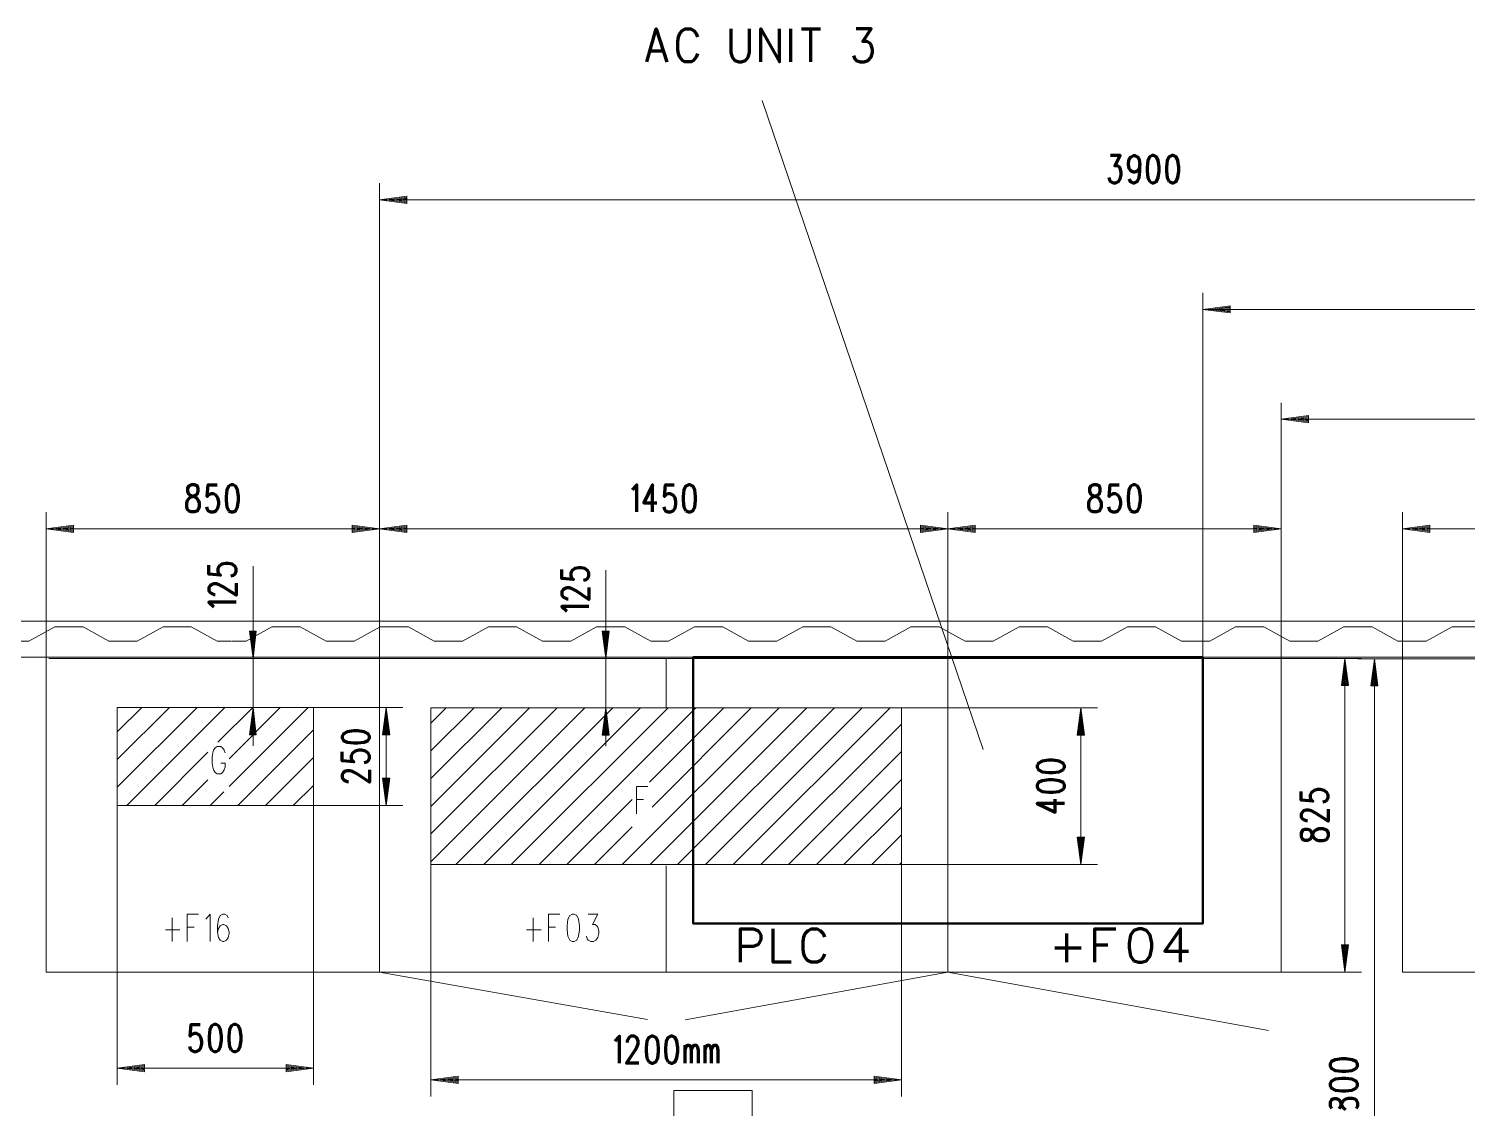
# Model space of a CAD drawing. Header units: metres. Extents: x 1223 to 5739, y -151236 to 19014.
# Drawn here: x 5169 to 5257, y -150991.4 to -150925.3 of the extents above; entities that cross this region are included whole.
import ezdxf

# ---------------------------------------------------------------- set-up
doc = ezdxf.new("R2010")
doc.units = ezdxf.units.M
doc.layers.add('PDF_Geometry', color=7, linetype='Continuous')

msp = doc.modelspace()

# ---------------------------------------------------------------- linework, layer by layer
at = {"layer": 'PDF_Geometry', "color": 8, "lineweight": 90}
for points in [[(5206.814, -150927.373), (5207.383, -150925.341), (5208.053, -150927.373)], [(5209.923, -150926.885), (5209.841, -150927.088), (5209.679, -150927.292), (5209.516, -150927.373), (5209.171, -150927.373), (5209.008, -150927.292), (5208.846, -150927.088), (5208.764, -150926.885), (5208.724, -150926.601), (5208.724, -150926.113), (5208.764, -150925.828), (5208.846, -150925.625), (5209.008, -150925.442), (5209.171, -150925.341), (5209.516, -150925.341), (5209.679, -150925.442), (5209.841, -150925.625), (5209.923, -150925.828)], [(5211.955, -150925.341), (5211.955, -150926.804), (5212.036, -150927.088), (5212.199, -150927.292), (5212.442, -150927.373), (5212.605, -150927.373), (5212.849, -150927.292), (5213.032, -150927.088), (5213.113, -150926.804), (5213.113, -150925.341)], [(5213.804, -150927.373), (5213.804, -150925.341), (5214.942, -150927.373), (5214.942, -150925.341)], [(5215.633, -150927.373), (5215.633, -150925.341)], [(5216.283, -150925.341), (5217.441, -150925.341)], [(5216.852, -150927.373), (5216.852, -150925.341)], [(5219.473, -150926.987), (5219.554, -150927.19), (5219.636, -150927.292), (5219.88, -150927.373), (5220.123, -150927.373), (5220.367, -150927.292), (5220.55, -150927.088), (5220.631, -150926.804), (5220.631, -150926.601), (5220.55, -150926.316), (5220.469, -150926.215), (5220.286, -150926.113), (5220.042, -150926.113), (5220.55, -150925.341), (5219.636, -150925.341)], [(5206.976, -150926.702), (5207.809, -150926.702)], [(5212.544, -150982.481), (5212.544, -150980.449), (5213.336, -150980.449), (5213.621, -150980.551), (5213.702, -150980.652), (5213.804, -150980.835), (5213.804, -150981.119), (5213.702, -150981.323), (5213.621, -150981.424), (5213.336, -150981.526), (5212.544, -150981.526)], [(5215.653, -150982.481), (5214.556, -150982.481), (5214.556, -150980.449)], [(5217.685, -150981.993), (5217.604, -150982.196), (5217.421, -150982.4), (5217.238, -150982.481), (5216.872, -150982.481), (5216.689, -150982.4), (5216.506, -150982.196), (5216.425, -150981.993), (5216.384, -150981.709), (5216.384, -150981.221), (5216.425, -150980.937), (5216.506, -150980.733), (5216.689, -150980.551), (5216.872, -150980.449), (5217.238, -150980.449), (5217.421, -150980.551), (5217.604, -150980.733), (5217.685, -150980.937)], [(5232.519, -150982.481), (5232.519, -150980.733)], [(5234.246, -150982.481), (5234.246, -150980.449), (5235.526, -150980.449)], [(5239.488, -150982.481), (5239.488, -150980.449), (5238.533, -150981.81), (5239.976, -150981.81)], [(5231.787, -150981.607), (5233.413, -150981.607)], [(5234.246, -150981.424), (5235.038, -150981.424)]]:
    msp.add_lwpolyline(points, dxfattribs=at)
at = {"layer": 'PDF_Geometry', "color": 8, "lineweight": 13}
for points in [[(5213.885, -150929.73), (5227.398, -150969.476)], [(5206.854, -150985.996), (5190.456, -150983.091), (5190.456, -150963.888), (5190.456, -150954.947), (5190.456, -150963.888), (5190.456, -150934.79)], [(5190.456, -150935.806), (5284.05, -150935.806)], [(5192.122, -150935.643), (5190.883, -150935.806), (5192.122, -150935.968)], [(5192.122, -150935.704), (5191.33, -150935.806), (5192.122, -150935.907)], [(5192.122, -150935.745), (5191.756, -150935.806), (5192.122, -150935.846)], [(5240.85, -150941.516), (5240.85, -150963.807)], [(5240.85, -150942.532), (5284.05, -150942.532)], [(5242.516, -150942.369), (5241.297, -150942.532), (5242.516, -150942.674)], [(5242.516, -150942.41), (5241.724, -150942.532), (5242.516, -150942.633)], [(5242.536, -150942.471), (5242.171, -150942.532), (5242.536, -150942.572)], [(5245.645, -150983.091), (5245.645, -150963.888), (5245.645, -150948.242)], [(5245.645, -150949.237), (5284.05, -150949.237)], [(5247.312, -150949.075), (5246.093, -150949.237), (5247.312, -150949.4)], [(5247.332, -150949.136), (5246.519, -150949.237), (5247.332, -150949.339)], [(5247.332, -150949.197), (5246.966, -150949.237), (5247.332, -150949.298)], [(5250.563, -150983.091), (5245.808, -150983.091), (5170.055, -150983.091), (5170.055, -150963.888), (5170.055, -150954.947)], [(5209.171, -150986.017), (5225.244, -150983.091), (5225.244, -150963.888), (5225.244, -150954.947), (5225.244, -150963.888)], [(5245.645, -150954.947), (5245.645, -150963.888)], [(5250.339, -150963.908), (5253.083, -150963.908), (5253.083, -150954.947)], [(5170.055, -150955.963), (5171.721, -150955.74), (5171.721, -150956.187), (5170.055, -150955.963), (5190.456, -150955.963), (5188.79, -150956.187), (5188.79, -150955.74), (5190.456, -150955.963), (5225.244, -150955.963), (5223.578, -150956.187), (5223.578, -150955.74), (5225.244, -150955.963), (5245.645, -150955.963)], [(5171.721, -150955.801), (5170.481, -150955.963), (5171.721, -150956.126)], [(5171.721, -150955.862), (5170.928, -150955.963), (5171.721, -150956.065)], [(5171.721, -150955.923), (5171.355, -150955.963), (5171.721, -150956.004)], [(5188.769, -150955.862), (5189.582, -150955.963), (5188.769, -150956.065)], [(5188.769, -150955.923), (5189.135, -150955.963), (5188.769, -150956.004)], [(5188.79, -150955.801), (5190.009, -150955.963), (5188.79, -150956.126)], [(5192.122, -150955.801), (5190.883, -150955.963), (5192.122, -150956.126)], [(5192.122, -150955.862), (5191.33, -150955.963), (5192.122, -150956.065)], [(5192.122, -150955.923), (5191.756, -150955.963), (5192.122, -150956.004)], [(5223.578, -150955.801), (5224.817, -150955.963), (5223.578, -150956.126)], [(5223.578, -150955.862), (5224.37, -150955.963), (5223.578, -150956.065)], [(5223.578, -150955.923), (5223.944, -150955.963), (5223.578, -150956.004)], [(5226.931, -150955.801), (5225.691, -150955.963), (5226.931, -150956.126)], [(5226.931, -150955.862), (5226.118, -150955.963), (5226.931, -150956.065)], [(5226.931, -150955.923), (5226.565, -150955.963), (5226.931, -150956.004)], [(5243.979, -150955.801), (5245.219, -150955.963), (5243.979, -150956.126)], [(5243.979, -150955.862), (5244.772, -150955.963), (5243.979, -150956.065)], [(5243.979, -150955.923), (5244.345, -150955.963), (5243.979, -150956.004)], [(5253.083, -150955.963), (5284.05, -150955.963)], [(5254.769, -150955.801), (5253.53, -150955.963), (5254.769, -150956.126)], [(5254.769, -150955.862), (5253.956, -150955.963), (5254.769, -150956.065)], [(5254.769, -150955.923), (5254.403, -150955.963), (5254.769, -150956.004)], [(5182.714, -150958.239), (5182.714, -150969.253)], [(5204.314, -150958.483), (5204.314, -150969.273)], [(4989.002, -151051.122), (5284.294, -151051.122), (5284.294, -151048.725), (5286.692, -151048.725), (5286.692, -150964.01), (5284.294, -150964.01), (5284.294, -150961.612), (4989.002, -150961.612), (4989.002, -150964.01), (4986.605, -150964.01), (4986.605, -151048.725), (4989.063, -151048.725), (4989.307, -151048.481), (5054.697, -151048.481)], [(5168.124, -150962.831), (5168.998, -150962.831), (5170.583, -150961.958), (5172.31, -150961.958), (5173.895, -150962.831), (5174.749, -150962.831), (5175.622, -150962.831), (5177.207, -150961.958), (5178.934, -150961.958), (5180.519, -150962.831), (5181.373, -150962.831)], [(5181.414, -150962.831), (5182.287, -150962.831), (5183.872, -150961.958), (5185.599, -150961.958), (5187.184, -150962.831), (5188.038, -150962.831), (5188.912, -150962.831), (5190.497, -150961.958), (5192.224, -150961.958), (5193.809, -150962.831), (5194.662, -150962.831), (5195.536, -150962.831), (5197.121, -150961.958), (5198.848, -150961.958), (5200.433, -150962.831), (5201.287, -150962.831), (5202.16, -150962.831), (5203.745, -150961.958), (5205.473, -150961.958), (5207.058, -150962.831), (5207.911, -150962.831)], [(5182.551, -150962.222), (5182.714, -150963.461), (5182.877, -150962.222)], [(5182.612, -150962.222), (5182.714, -150963.014), (5182.816, -150962.222)], [(5182.653, -150962.222), (5182.714, -150962.588), (5182.755, -150962.222)], [(5204.152, -150962.222), (5204.314, -150963.461), (5204.477, -150962.222)], [(5204.213, -150962.222), (5204.314, -150963.014), (5204.416, -150962.222)], [(5204.253, -150962.222), (5204.314, -150962.588), (5204.355, -150962.222)], [(5207.301, -150962.831), (5208.155, -150962.831), (5209.74, -150961.958), (5211.467, -150961.958), (5213.052, -150962.831), (5213.926, -150962.831), (5214.779, -150962.831), (5216.364, -150961.958), (5218.091, -150961.958), (5219.676, -150962.831), (5220.55, -150962.831), (5221.404, -150962.831), (5222.989, -150961.958), (5224.716, -150961.958), (5226.301, -150962.831), (5227.174, -150962.831), (5228.028, -150962.831), (5229.613, -150961.958), (5231.34, -150961.958), (5232.925, -150962.831), (5233.778, -150962.831), (5234.652, -150962.831), (5236.237, -150961.958), (5237.964, -150961.958), (5239.549, -150962.831), (5240.403, -150962.831), (5241.277, -150962.831), (5242.862, -150961.958), (5244.589, -150961.958), (5246.174, -150962.831), (5247.027, -150962.831), (5247.901, -150962.831), (5249.486, -150961.958), (5251.213, -150961.958), (5252.798, -150962.831), (5253.652, -150962.831), (5254.525, -150962.831), (5256.11, -150961.958), (5257.838, -150961.958)], [(5284.294, -150963.807), (4989.246, -150963.807), (4989.246, -151048.481), (5054.108, -151048.481)], [(5183.71, -150963.888), (5170.217, -150963.888), (5207.403, -150963.888)], [(5205.31, -150963.888), (5190.619, -150963.888), (5225.407, -150963.888), (5245.808, -150963.888), (5250.563, -150963.888)], [(5208.013, -150966.916), (5208.013, -150963.888)], [(5249.384, -150965.554), (5249.547, -150964.335), (5249.709, -150965.554)], [(5249.547, -150963.888), (5249.547, -150983.091)], [(5251.355, -150963.908), (5251.355, -151007.109)], [(5262.044, -150963.908), (5253.083, -150963.908), (5253.083, -150983.111), (5253.083, -150963.807)], [(5249.445, -150965.575), (5249.547, -150964.762), (5249.669, -150965.575)], [(5249.506, -150965.575), (5249.547, -150965.209), (5249.608, -150965.575)], [(5251.193, -150965.595), (5251.355, -150964.355), (5251.518, -150965.595)], [(5251.233, -150965.595), (5251.355, -150964.782), (5251.457, -150965.595)], [(5251.294, -150965.595), (5251.355, -150965.229), (5251.396, -150965.595)], [(5174.403, -150989.999), (5174.403, -150972.89), (5186.412, -150972.89), (5186.412, -150966.895), (5174.403, -150966.895), (5174.403, -150972.89)], [(5174.403, -150968.379), (5175.907, -150966.895)], [(5174.403, -150970.086), (5177.593, -150966.895)], [(5174.403, -150971.772), (5179.3, -150966.895)], [(5174.992, -150972.89), (5180.987, -150966.895)], [(5180.56, -150969.029), (5182.694, -150966.895)], [(5181.251, -150970.045), (5184.38, -150966.895)], [(5181.251, -150971.732), (5186.087, -150966.895)], [(5181.698, -150966.895), (5186.412, -150966.895), (5191.878, -150966.895)], [(5190.862, -150966.895), (5190.862, -150972.89)], [(5193.606, -150976.507), (5193.606, -150966.916), (5222.399, -150966.916), (5222.399, -150976.507), (5234.408, -150976.507)], [(5193.606, -150967.85), (5194.54, -150966.916)], [(5193.606, -150969.557), (5196.247, -150966.916)], [(5193.606, -150971.244), (5197.934, -150966.916)], [(5193.606, -150972.951), (5199.641, -150966.916)], [(5193.606, -150974.637), (5201.327, -150966.916)], [(5193.606, -150976.344), (5203.034, -150966.916)], [(5195.13, -150976.507), (5204.741, -150966.916)], [(5196.837, -150976.507), (5206.428, -150966.916)], [(5197.812, -150966.916), (5205.31, -150966.916)], [(5198.523, -150976.507), (5208.135, -150966.916)], [(5200.23, -150976.507), (5209.821, -150966.916)], [(5205.31, -150976.507), (5214.921, -150966.916)], [(5206.976, -150971.467), (5211.528, -150966.916)], [(5207.017, -150976.507), (5216.608, -150966.916)], [(5207.139, -150972.991), (5213.215, -150966.916)], [(5208.703, -150976.507), (5218.315, -150966.916)], [(5210.41, -150976.507), (5220.001, -150966.916)], [(5212.097, -150976.507), (5221.708, -150966.916)], [(5222.399, -150966.916), (5234.408, -150966.916)], [(5233.392, -150966.916), (5233.392, -150976.507)], [(5182.551, -150968.562), (5182.714, -150967.322), (5182.877, -150968.562)], [(5182.612, -150968.562), (5182.714, -150967.769), (5182.816, -150968.562)], [(5190.7, -150968.562), (5190.862, -150967.322), (5191.025, -150968.562)], [(5190.761, -150968.562), (5190.862, -150967.769), (5190.964, -150968.562)], [(5204.152, -150968.582), (5204.314, -150967.342), (5204.477, -150968.582)], [(5204.213, -150968.582), (5204.314, -150967.789), (5204.416, -150968.582)], [(5233.23, -150968.582), (5233.392, -150967.342), (5233.555, -150968.582)], [(5233.291, -150968.582), (5233.392, -150967.789), (5233.494, -150968.582)], [(5181.779, -150972.89), (5186.412, -150968.257)], [(5182.653, -150968.562), (5182.714, -150968.196), (5182.755, -150968.562)], [(5190.822, -150968.562), (5190.862, -150968.196), (5190.923, -150968.562)], [(5204.253, -150968.582), (5204.314, -150968.216), (5204.355, -150968.582)], [(5213.804, -150976.507), (5222.399, -150967.911)], [(5233.352, -150968.582), (5233.392, -150968.216), (5233.453, -150968.582)], [(5180.743, -150970.309), (5181.007, -150970.309), (5181.007, -150970.553), (5180.946, -150970.716), (5180.845, -150970.878), (5180.743, -150970.959), (5180.519, -150970.959), (5180.398, -150970.878), (5180.296, -150970.716), (5180.255, -150970.553), (5180.215, -150970.309), (5180.215, -150969.923), (5180.255, -150969.679), (5180.296, -150969.517), (5180.398, -150969.374), (5180.519, -150969.293), (5180.743, -150969.293), (5180.845, -150969.374), (5180.946, -150969.517), (5181.007, -150969.679)], [(5215.49, -150976.507), (5222.399, -150969.598)], [(5176.699, -150972.89), (5179.95, -150969.639)], [(5183.486, -150972.89), (5186.412, -150969.964)], [(5178.386, -150972.89), (5179.95, -150971.325)], [(5190.7, -150971.224), (5190.862, -150972.463), (5191.025, -150971.224)], [(5190.761, -150971.224), (5190.862, -150972.016), (5190.964, -150971.224)], [(5190.822, -150971.224), (5190.862, -150971.589), (5190.923, -150971.224)], [(5217.197, -150976.507), (5222.399, -150971.305)], [(5180.093, -150972.89), (5180.926, -150972.057)], [(5185.173, -150972.89), (5186.412, -150971.671)], [(5206.184, -150973.398), (5206.184, -150971.732), (5206.875, -150971.732)], [(5186.412, -150989.999), (5186.412, -150972.89), (5191.878, -150972.89)], [(5201.917, -150976.507), (5205.92, -150972.524)], [(5206.184, -150972.524), (5206.61, -150972.524)], [(5218.884, -150976.507), (5222.399, -150972.991)], [(5203.623, -150976.507), (5205.92, -150974.211)], [(5220.591, -150976.507), (5222.399, -150974.698)], [(5233.23, -150974.841), (5233.392, -150976.08), (5233.555, -150974.841)], [(5233.291, -150974.841), (5233.392, -150975.633), (5233.494, -150974.841)], [(5233.352, -150974.841), (5233.392, -150975.206), (5233.453, -150974.841)], [(5193.606, -150990.711), (5193.606, -150976.507), (5222.399, -150976.507), (5222.399, -150990.711)], [(5208.013, -150983.091), (5208.013, -150976.588)], [(5222.277, -150976.507), (5222.399, -150976.385)], [(5177.756, -150981.221), (5177.756, -150979.778)], [(5178.691, -150981.221), (5178.691, -150979.555), (5179.382, -150979.555)], [(5180.093, -150981.221), (5180.093, -150979.555), (5179.829, -150979.86)], [(5180.54, -150980.652), (5180.601, -150980.977), (5180.702, -150981.14), (5180.865, -150981.221), (5180.926, -150981.221), (5181.088, -150981.14), (5181.19, -150980.977), (5181.251, -150980.733), (5181.251, -150980.652), (5181.19, -150980.429), (5181.088, -150980.266), (5180.926, -150980.185), (5180.865, -150980.185), (5180.702, -150980.266), (5180.601, -150980.429), (5180.54, -150980.652), (5180.54, -150980.266), (5180.601, -150979.86), (5180.702, -150979.636), (5180.865, -150979.555), (5180.987, -150979.555), (5181.129, -150979.636), (5181.19, -150979.778)], [(5199.864, -150981.221), (5199.864, -150979.778)], [(5200.799, -150981.221), (5200.799, -150979.555), (5201.49, -150979.555)], [(5203.136, -150980.896), (5203.176, -150981.059), (5203.237, -150981.14), (5203.4, -150981.221), (5203.562, -150981.221), (5203.705, -150981.14), (5203.827, -150980.977), (5203.888, -150980.733), (5203.888, -150980.571), (5203.827, -150980.347), (5203.766, -150980.266), (5203.664, -150980.185), (5203.502, -150980.185), (5203.827, -150979.555), (5203.237, -150979.555)], [(5177.35, -150980.51), (5178.244, -150980.51)], [(5178.691, -150980.347), (5179.117, -150980.347)], [(5199.458, -150980.51), (5200.352, -150980.51)], [(5200.799, -150980.347), (5201.226, -150980.347)], [(5249.384, -150981.424), (5249.547, -150982.664), (5249.709, -150981.424)], [(5249.445, -150981.424), (5249.547, -150982.217), (5249.669, -150981.424)], [(5249.506, -150981.424), (5249.547, -150981.79), (5249.608, -150981.424)], [(5225.244, -150983.091), (5244.873, -150986.667)], [(5262.044, -150983.111), (5253.083, -150983.111), (5258.163, -150983.111), (5264.848, -150989.41)], [(5174.403, -150988.983), (5186.412, -150988.983)], [(5176.069, -150988.821), (5174.85, -150988.983), (5176.069, -150989.146)], [(5176.09, -150988.882), (5175.277, -150988.983), (5176.09, -150989.085)], [(5176.09, -150988.943), (5175.724, -150988.983), (5176.09, -150989.044)], [(5184.726, -150988.882), (5185.539, -150988.983), (5184.726, -150989.085)], [(5184.726, -150988.943), (5185.091, -150988.983), (5184.726, -150989.044)], [(5184.746, -150988.821), (5185.965, -150988.983), (5184.746, -150989.146)], [(5193.606, -150989.695), (5222.399, -150989.695)], [(5195.272, -150989.532), (5194.053, -150989.695), (5195.272, -150989.857)], [(5195.272, -150989.593), (5194.479, -150989.695), (5195.272, -150989.796)], [(5195.292, -150989.654), (5194.926, -150989.695), (5195.292, -150989.756)], [(5220.733, -150989.532), (5221.973, -150989.695), (5220.733, -150989.857)], [(5220.733, -150989.593), (5221.525, -150989.695), (5220.733, -150989.796)], [(5220.733, -150989.654), (5221.099, -150989.695), (5220.733, -150989.756)]]:
    msp.add_lwpolyline(points, dxfattribs=at)
at = {"layer": 'PDF_Geometry', "color": 8, "lineweight": 70}
for points in [[(5235.099, -150934.444), (5235.14, -150934.607), (5235.201, -150934.688), (5235.363, -150934.769), (5235.526, -150934.769), (5235.689, -150934.688), (5235.79, -150934.525), (5235.851, -150934.282), (5235.851, -150934.119), (5235.79, -150933.896), (5235.75, -150933.814), (5235.628, -150933.733), (5235.465, -150933.733), (5235.79, -150933.103), (5235.201, -150933.103)], [(5236.339, -150934.525), (5236.4, -150934.688), (5236.562, -150934.769), (5236.664, -150934.769), (5236.827, -150934.688), (5236.948, -150934.444), (5236.989, -150934.058), (5236.989, -150933.652), (5236.948, -150933.896), (5236.827, -150934.058), (5236.664, -150934.119), (5236.603, -150934.119), (5236.461, -150934.058), (5236.339, -150933.896), (5236.298, -150933.652), (5236.298, -150933.57), (5236.339, -150933.327), (5236.461, -150933.184), (5236.603, -150933.103), (5236.664, -150933.103), (5236.827, -150933.184), (5236.948, -150933.327), (5236.989, -150933.652)], [(5179.869, -150954.602), (5179.91, -150954.764), (5179.971, -150954.846), (5180.133, -150954.927), (5180.296, -150954.927), (5180.438, -150954.846), (5180.56, -150954.683), (5180.621, -150954.439), (5180.621, -150954.277), (5180.56, -150954.053), (5180.438, -150953.891), (5180.296, -150953.809), (5180.133, -150953.809), (5179.971, -150953.891), (5179.91, -150953.972), (5179.971, -150953.261), (5180.519, -150953.261)], [(5206.204, -150954.927), (5206.204, -150953.261), (5205.92, -150953.565)], [(5207.159, -150954.927), (5207.159, -150953.261), (5206.631, -150954.358), (5207.423, -150954.358)], [(5207.85, -150954.602), (5207.891, -150954.764), (5207.972, -150954.846), (5208.114, -150954.927), (5208.277, -150954.927), (5208.439, -150954.846), (5208.561, -150954.683), (5208.602, -150954.439), (5208.602, -150954.277), (5208.561, -150954.053), (5208.439, -150953.891), (5208.277, -150953.809), (5208.114, -150953.809), (5207.972, -150953.891), (5207.891, -150953.972), (5207.972, -150953.261), (5208.5, -150953.261)], [(5235.079, -150954.602), (5235.12, -150954.764), (5235.181, -150954.846), (5235.343, -150954.927), (5235.506, -150954.927), (5235.648, -150954.846), (5235.77, -150954.683), (5235.831, -150954.439), (5235.831, -150954.277), (5235.77, -150954.053), (5235.648, -150953.891), (5235.506, -150953.809), (5235.343, -150953.809), (5235.181, -150953.891), (5235.12, -150953.972), (5235.181, -150953.261), (5235.729, -150953.261)], [(5181.353, -150958.828), (5181.515, -150958.788), (5181.596, -150958.727), (5181.678, -150958.564), (5181.678, -150958.402), (5181.596, -150958.239), (5181.434, -150958.117), (5181.19, -150958.076), (5181.027, -150958.076), (5180.804, -150958.117), (5180.641, -150958.239), (5180.56, -150958.402), (5180.56, -150958.564), (5180.641, -150958.727), (5180.723, -150958.788), (5180.011, -150958.727), (5180.011, -150958.178)], [(5202.953, -150959.092), (5203.115, -150959.052), (5203.197, -150958.991), (5203.278, -150958.828), (5203.278, -150958.666), (5203.197, -150958.503), (5203.034, -150958.381), (5202.79, -150958.341), (5202.628, -150958.341), (5202.404, -150958.381), (5202.242, -150958.503), (5202.16, -150958.666), (5202.16, -150958.828), (5202.242, -150958.991), (5202.323, -150959.052), (5201.612, -150958.991), (5201.612, -150958.442)], [(5181.678, -150959.275), (5181.678, -150960.027), (5180.885, -150959.499), (5180.641, -150959.377), (5180.479, -150959.316), (5180.316, -150959.316), (5180.154, -150959.377), (5180.093, -150959.438), (5180.011, -150959.54), (5180.011, -150959.763), (5180.093, -150959.865), (5180.154, -150959.905), (5180.316, -150959.987), (5180.398, -150959.987)], [(5203.278, -150959.54), (5203.278, -150960.291), (5202.486, -150959.763), (5202.242, -150959.641), (5202.079, -150959.58), (5201.917, -150959.58), (5201.754, -150959.641), (5201.693, -150959.702), (5201.612, -150959.804), (5201.612, -150960.027), (5201.693, -150960.129), (5201.754, -150960.169), (5201.917, -150960.251), (5201.998, -150960.251)], [(5181.678, -150960.454), (5180.011, -150960.454), (5180.316, -150960.738)], [(5203.278, -150960.718), (5201.612, -150960.718), (5201.917, -150961.003)], [(5189.521, -150970.269), (5189.684, -150970.228), (5189.765, -150970.167), (5189.846, -150970.004), (5189.846, -150969.842), (5189.765, -150969.7), (5189.603, -150969.578), (5189.359, -150969.517), (5189.196, -150969.517), (5188.973, -150969.578), (5188.81, -150969.7), (5188.729, -150969.842), (5188.729, -150970.004), (5188.81, -150970.167), (5188.891, -150970.228), (5188.18, -150970.167), (5188.18, -150969.618)], [(5189.846, -150970.716), (5189.846, -150971.467), (5189.054, -150970.939), (5188.81, -150970.817), (5188.647, -150970.777), (5188.485, -150970.777), (5188.322, -150970.817), (5188.261, -150970.878), (5188.18, -150971), (5188.18, -150971.203), (5188.261, -150971.305), (5188.322, -150971.366), (5188.485, -150971.427), (5188.566, -150971.427)], [(5248.206, -150972.666), (5248.368, -150972.626), (5248.45, -150972.565), (5248.531, -150972.402), (5248.531, -150972.24), (5248.45, -150972.097), (5248.287, -150971.975), (5248.043, -150971.914), (5247.881, -150971.914), (5247.657, -150971.975), (5247.495, -150972.097), (5247.413, -150972.24), (5247.413, -150972.402), (5247.495, -150972.565), (5247.576, -150972.626), (5246.865, -150972.565), (5246.865, -150972.036)], [(5232.376, -150972.768), (5230.71, -150972.768), (5231.807, -150973.296), (5231.807, -150972.504)], [(5248.531, -150973.113), (5248.531, -150973.865), (5247.738, -150973.337), (5247.495, -150973.215), (5247.332, -150973.174), (5247.169, -150973.174), (5247.007, -150973.215), (5246.946, -150973.296), (5246.865, -150973.398), (5246.865, -150973.601), (5246.946, -150973.703), (5247.007, -150973.764), (5247.169, -150973.825), (5247.251, -150973.825)], [(5178.833, -150987.642), (5178.874, -150987.805), (5178.934, -150987.886), (5179.097, -150987.967), (5179.26, -150987.967), (5179.422, -150987.886), (5179.524, -150987.724), (5179.585, -150987.48), (5179.585, -150987.317), (5179.524, -150987.094), (5179.422, -150986.931), (5179.26, -150986.85), (5179.097, -150986.85), (5178.934, -150986.931), (5178.874, -150987.012), (5178.934, -150986.301), (5179.483, -150986.301)], [(5205.147, -150988.679), (5205.147, -150987.012), (5204.863, -150987.317)], [(5206.326, -150988.679), (5205.574, -150988.679), (5206.102, -150987.886), (5206.224, -150987.642), (5206.285, -150987.48), (5206.285, -150987.317), (5206.224, -150987.155), (5206.163, -150987.094), (5206.062, -150987.012), (5205.838, -150987.012), (5205.737, -150987.094), (5205.696, -150987.155), (5205.615, -150987.317), (5205.615, -150987.398)], [(5209.171, -150988.679), (5209.171, -150987.561)], [(5209.171, -150987.886), (5209.232, -150987.642), (5209.313, -150987.561), (5209.415, -150987.561), (5209.496, -150987.642), (5209.537, -150987.886), (5209.537, -150988.679)], [(5209.537, -150987.886), (5209.638, -150987.642), (5209.719, -150987.561), (5209.841, -150987.561), (5209.902, -150987.642), (5209.963, -150987.886), (5209.963, -150988.679)], [(5210.39, -150988.679), (5210.39, -150987.561)], [(5210.39, -150987.886), (5210.451, -150987.642), (5210.532, -150987.561), (5210.634, -150987.561), (5210.695, -150987.642), (5210.756, -150987.886), (5210.756, -150988.679)], [(5210.756, -150987.886), (5210.857, -150987.642), (5210.939, -150987.561), (5211.061, -150987.561), (5211.122, -150987.642), (5211.162, -150987.886), (5211.162, -150988.679)], [(5249.608, -150991.523), (5249.445, -150991.401), (5249.364, -150991.239), (5249.283, -150991.036), (5249.201, -150990.914), (5249.039, -150990.853), (5248.876, -150990.853), (5248.734, -150990.914), (5248.653, -150991.076), (5248.653, -150991.3), (5248.734, -150991.442)], [(5249.201, -150991.442), (5249.283, -150991.341), (5249.364, -150991.137), (5249.445, -150990.975), (5249.608, -150990.853), (5249.75, -150990.812), (5249.994, -150990.812), (5250.157, -150990.853), (5250.238, -150990.914), (5250.319, -150991.076), (5250.319, -150991.3), (5250.238, -150991.442)]]:
    msp.add_lwpolyline(points, dxfattribs=at)
for points in [[(5237.599, -150934.688), (5237.761, -150934.769), (5237.863, -150934.769), (5238.025, -150934.688), (5238.127, -150934.444), (5238.188, -150934.058), (5238.188, -150933.814), (5238.127, -150933.408), (5238.025, -150933.184), (5237.863, -150933.103), (5237.761, -150933.103), (5237.599, -150933.184), (5237.477, -150933.408), (5237.436, -150933.814), (5237.436, -150934.058), (5237.477, -150934.444)], [(5238.798, -150934.688), (5238.96, -150934.769), (5239.062, -150934.769), (5239.224, -150934.688), (5239.326, -150934.444), (5239.387, -150934.058), (5239.387, -150933.814), (5239.326, -150933.408), (5239.224, -150933.184), (5239.062, -150933.103), (5238.96, -150933.103), (5238.798, -150933.184), (5238.676, -150933.408), (5238.635, -150933.814), (5238.635, -150934.058), (5238.676, -150934.444)], [(5178.772, -150954.846), (5178.711, -150954.764), (5178.67, -150954.602), (5178.67, -150954.358), (5178.711, -150954.216), (5178.833, -150954.053), (5178.995, -150953.972), (5179.199, -150953.891), (5179.321, -150953.809), (5179.361, -150953.647), (5179.361, -150953.484), (5179.321, -150953.342), (5179.138, -150953.261), (5178.934, -150953.261), (5178.772, -150953.342), (5178.711, -150953.484), (5178.711, -150953.647), (5178.772, -150953.809), (5178.874, -150953.891), (5179.097, -150953.972), (5179.26, -150954.053), (5179.361, -150954.216), (5179.422, -150954.358), (5179.422, -150954.602), (5179.361, -150954.764), (5179.321, -150954.846), (5179.138, -150954.927), (5178.934, -150954.927)], [(5181.231, -150954.846), (5181.373, -150954.927), (5181.495, -150954.927), (5181.637, -150954.846), (5181.759, -150954.602), (5181.82, -150954.216), (5181.82, -150953.972), (5181.759, -150953.565), (5181.637, -150953.342), (5181.495, -150953.261), (5181.373, -150953.261), (5181.231, -150953.342), (5181.109, -150953.565), (5181.068, -150953.972), (5181.068, -150954.216), (5181.109, -150954.602)], [(5209.211, -150954.846), (5209.374, -150954.927), (5209.476, -150954.927), (5209.638, -150954.846), (5209.76, -150954.602), (5209.801, -150954.216), (5209.801, -150953.972), (5209.76, -150953.565), (5209.638, -150953.342), (5209.476, -150953.261), (5209.374, -150953.261), (5209.211, -150953.342), (5209.09, -150953.565), (5209.049, -150953.972), (5209.049, -150954.216), (5209.09, -150954.602)], [(5233.982, -150954.846), (5233.921, -150954.764), (5233.88, -150954.602), (5233.88, -150954.358), (5233.921, -150954.216), (5234.043, -150954.053), (5234.205, -150953.972), (5234.408, -150953.891), (5234.53, -150953.809), (5234.571, -150953.647), (5234.571, -150953.484), (5234.53, -150953.342), (5234.347, -150953.261), (5234.144, -150953.261), (5233.982, -150953.342), (5233.921, -150953.484), (5233.921, -150953.647), (5233.982, -150953.809), (5234.083, -150953.891), (5234.307, -150953.972), (5234.469, -150954.053), (5234.571, -150954.216), (5234.632, -150954.358), (5234.632, -150954.602), (5234.571, -150954.764), (5234.53, -150954.846), (5234.347, -150954.927), (5234.144, -150954.927)], [(5236.44, -150954.846), (5236.583, -150954.927), (5236.705, -150954.927), (5236.847, -150954.846), (5236.969, -150954.602), (5237.03, -150954.216), (5237.03, -150953.972), (5236.969, -150953.565), (5236.847, -150953.342), (5236.705, -150953.261), (5236.583, -150953.261), (5236.44, -150953.342), (5236.319, -150953.565), (5236.278, -150953.972), (5236.278, -150954.216), (5236.319, -150954.602)], [(5189.765, -150968.907), (5189.846, -150968.765), (5189.846, -150968.643), (5189.765, -150968.501), (5189.521, -150968.379), (5189.135, -150968.318), (5188.891, -150968.318), (5188.485, -150968.379), (5188.261, -150968.501), (5188.18, -150968.643), (5188.18, -150968.765), (5188.261, -150968.907), (5188.485, -150969.029), (5188.891, -150969.07), (5189.135, -150969.07), (5189.521, -150969.029)], [(5232.295, -150970.716), (5232.376, -150970.573), (5232.376, -150970.451), (5232.295, -150970.309), (5232.051, -150970.187), (5231.665, -150970.126), (5231.421, -150970.126), (5231.015, -150970.187), (5230.791, -150970.309), (5230.71, -150970.451), (5230.71, -150970.573), (5230.791, -150970.716), (5231.015, -150970.838), (5231.421, -150970.878), (5231.665, -150970.878), (5232.051, -150970.838)], [(5232.295, -150971.914), (5232.376, -150971.752), (5232.376, -150971.65), (5232.295, -150971.488), (5232.051, -150971.386), (5231.665, -150971.325), (5231.421, -150971.325), (5231.015, -150971.386), (5230.791, -150971.488), (5230.71, -150971.65), (5230.71, -150971.752), (5230.791, -150971.914), (5231.015, -150972.036), (5231.421, -150972.077), (5231.665, -150972.077), (5232.051, -150972.036)], [(5248.45, -150974.962), (5248.368, -150975.023), (5248.206, -150975.064), (5247.962, -150975.064), (5247.82, -150975.023), (5247.657, -150974.902), (5247.576, -150974.739), (5247.495, -150974.536), (5247.413, -150974.414), (5247.251, -150974.373), (5247.088, -150974.373), (5246.946, -150974.414), (5246.865, -150974.597), (5246.865, -150974.8), (5246.946, -150974.962), (5247.088, -150975.023), (5247.251, -150975.023), (5247.413, -150974.962), (5247.495, -150974.861), (5247.576, -150974.637), (5247.657, -150974.475), (5247.82, -150974.373), (5247.962, -150974.312), (5248.206, -150974.312), (5248.368, -150974.373), (5248.45, -150974.414), (5248.531, -150974.597), (5248.531, -150974.8)], [(5180.194, -150987.886), (5180.337, -150987.967), (5180.458, -150987.967), (5180.601, -150987.886), (5180.723, -150987.642), (5180.784, -150987.256), (5180.784, -150987.012), (5180.723, -150986.606), (5180.601, -150986.382), (5180.458, -150986.301), (5180.337, -150986.301), (5180.194, -150986.382), (5180.072, -150986.606), (5180.032, -150987.012), (5180.032, -150987.256), (5180.072, -150987.642)], [(5181.393, -150987.886), (5181.535, -150987.967), (5181.657, -150987.967), (5181.8, -150987.886), (5181.922, -150987.642), (5181.983, -150987.256), (5181.983, -150987.012), (5181.922, -150986.606), (5181.8, -150986.382), (5181.657, -150986.301), (5181.535, -150986.301), (5181.393, -150986.382), (5181.271, -150986.606), (5181.231, -150987.012), (5181.231, -150987.256), (5181.271, -150987.642)], [(5206.936, -150988.597), (5207.098, -150988.679), (5207.2, -150988.679), (5207.362, -150988.597), (5207.484, -150988.353), (5207.525, -150987.967), (5207.525, -150987.724), (5207.484, -150987.317), (5207.362, -150987.094), (5207.2, -150987.012), (5207.098, -150987.012), (5206.936, -150987.094), (5206.814, -150987.317), (5206.773, -150987.724), (5206.773, -150987.967), (5206.814, -150988.353)], [(5208.135, -150988.597), (5208.297, -150988.679), (5208.399, -150988.679), (5208.561, -150988.597), (5208.663, -150988.353), (5208.724, -150987.967), (5208.724, -150987.724), (5208.663, -150987.317), (5208.561, -150987.094), (5208.399, -150987.012), (5208.297, -150987.012), (5208.135, -150987.094), (5208.013, -150987.317), (5207.972, -150987.724), (5207.972, -150987.967), (5208.013, -150988.353)], [(5250.238, -150989.004), (5250.319, -150988.841), (5250.319, -150988.74), (5250.238, -150988.577), (5249.994, -150988.475), (5249.608, -150988.414), (5249.364, -150988.414), (5248.958, -150988.475), (5248.734, -150988.577), (5248.653, -150988.74), (5248.653, -150988.841), (5248.734, -150989.004), (5248.958, -150989.126), (5249.364, -150989.166), (5249.608, -150989.166), (5249.994, -150989.126)], [(5250.238, -150990.203), (5250.319, -150990.04), (5250.319, -150989.938), (5250.238, -150989.776), (5249.994, -150989.654), (5249.608, -150989.613), (5249.364, -150989.613), (5248.958, -150989.654), (5248.734, -150989.776), (5248.653, -150989.938), (5248.653, -150990.04), (5248.734, -150990.203), (5248.958, -150990.325), (5249.364, -150990.365), (5249.608, -150990.365), (5249.994, -150990.325)]]:
    msp.add_lwpolyline(points, close=True, dxfattribs=at)
at = {"layer": 'PDF_Geometry', "color": 8, "lineweight": 13}
for points in [[(5192.122, -150935.582), (5192.122, -150936.029), (5190.456, -150935.806)], [(5242.516, -150942.308), (5242.516, -150942.735), (5240.85, -150942.532)], [(5247.312, -150949.014), (5247.312, -150949.461), (5245.645, -150949.237)], [(5192.122, -150955.74), (5192.122, -150956.187), (5190.456, -150955.963)], [(5226.91, -150955.74), (5226.91, -150956.187), (5225.244, -150955.963)], [(5245.645, -150955.963), (5243.979, -150956.187), (5243.979, -150955.74)], [(5254.749, -150955.74), (5254.749, -150956.187), (5253.083, -150955.963)], [(5182.714, -150963.888), (5182.491, -150962.222), (5182.917, -150962.222)], [(5204.314, -150963.888), (5204.091, -150962.222), (5204.518, -150962.222)], [(5249.77, -150965.554), (5249.547, -150963.888), (5249.344, -150965.554)], [(5251.559, -150965.575), (5251.355, -150963.908), (5251.132, -150965.575)], [(5182.917, -150968.562), (5182.714, -150966.895), (5182.491, -150968.562)], [(5191.086, -150968.562), (5190.862, -150966.895), (5190.639, -150968.562)], [(5204.518, -150968.582), (5204.314, -150966.916), (5204.091, -150968.582)], [(5233.616, -150968.582), (5233.392, -150966.916), (5233.169, -150968.582)], [(5190.862, -150972.89), (5190.639, -150971.224), (5191.086, -150971.224)], [(5233.392, -150976.507), (5233.169, -150974.841), (5233.616, -150974.841)], [(5202.099, -150981.14), (5202.242, -150981.221), (5202.364, -150981.221), (5202.526, -150981.14), (5202.628, -150980.896), (5202.689, -150980.51), (5202.689, -150980.266), (5202.628, -150979.86), (5202.526, -150979.636), (5202.364, -150979.555), (5202.242, -150979.555), (5202.099, -150979.636), (5201.978, -150979.86), (5201.937, -150980.266), (5201.937, -150980.51), (5201.978, -150980.896)], [(5249.547, -150983.091), (5249.344, -150981.424), (5249.77, -150981.424)], [(5176.069, -150988.76), (5176.069, -150989.207), (5174.403, -150988.983)], [(5186.412, -150988.983), (5184.746, -150989.207), (5184.746, -150988.76)], [(5195.272, -150989.471), (5195.272, -150989.918), (5193.606, -150989.695)], [(5222.399, -150989.695), (5220.733, -150989.918), (5220.733, -150989.471)], [(5213.275, -151020.358), (5208.48, -151020.358), (5208.48, -150990.345), (5213.275, -150990.345)]]:
    msp.add_lwpolyline(points, close=True, dxfattribs=at)
at = {"layer": 'PDF_Geometry', "color": 8, "lineweight": 50}
msp.add_lwpolyline([(5240.85, -150963.807), (5240.85, -150980.124), (5209.659, -150980.124), (5209.659, -150963.807)], close=True, dxfattribs=at)
at = {"layer": 'PDF_Geometry', "color": 8, "lineweight": 90}
msp.add_lwpolyline([(5236.623, -150982.4), (5236.928, -150982.481), (5237.111, -150982.481), (5237.395, -150982.4), (5237.619, -150982.095), (5237.721, -150981.607), (5237.721, -150981.323), (5237.619, -150980.835), (5237.395, -150980.551), (5237.111, -150980.449), (5236.928, -150980.449), (5236.623, -150980.551), (5236.42, -150980.835), (5236.339, -150981.323), (5236.339, -150981.607), (5236.42, -150982.095)], close=True, dxfattribs=at)

doc.saveas('drawing.dxf')
